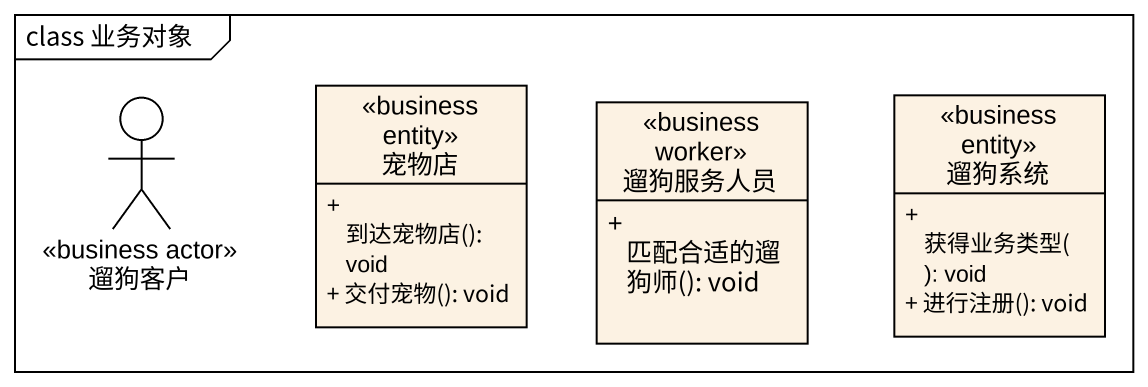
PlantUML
@startuml
mainframe class 业务对象
allowmixing
hide circle
hide empty members
skinparam classAttributeIconSize 0
actor 遛狗客户 <<business actor>>
class 宠物店 <<business entity>> {
  + 到达宠物店(): void
  + 交付宠物(): void
}
class 遛狗服务人员 <<business worker>> {
  + 匹配合适的遛狗师(): void
}
class 遛狗系统 <<business entity>> {
  + 获得业务类型(): void
  + 进行注册(): void
}
@enduml
